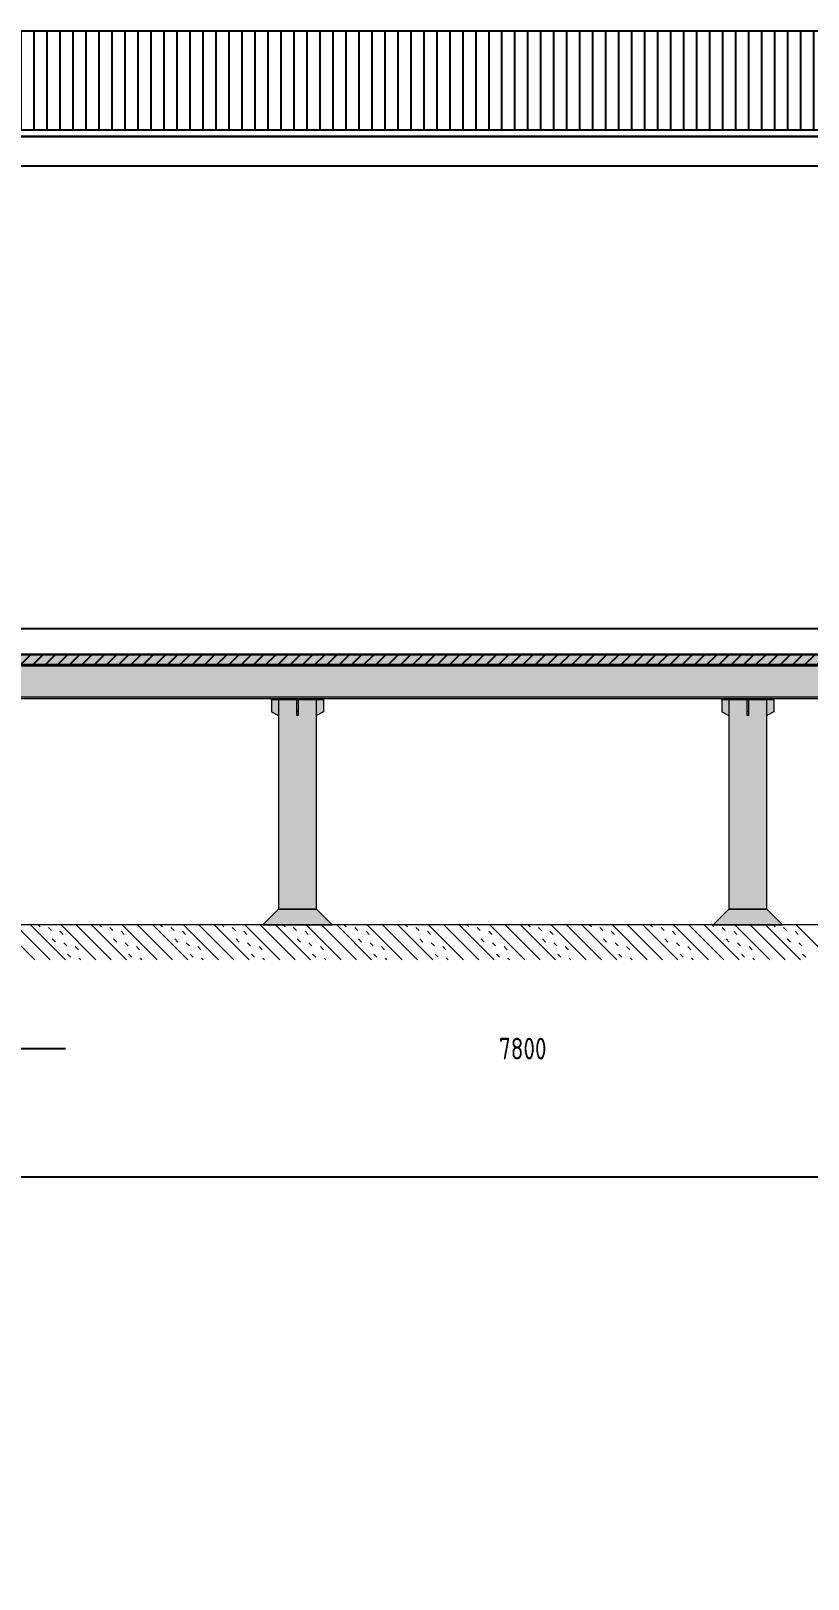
# Model space of a CAD drawing. Header units: millimetres. Extents: x 0 to 1680, y 0 to 594.
# Drawn here: x 1378.1 to 1467.8, y 0 to 178.8 of the extents above; entities that cross this region are included whole.
import ezdxf

# ---------------------------------------------------------------- set-up
doc = ezdxf.new("R2010")
doc.units = ezdxf.units.MM
for name, pattern in [('K5LT32798', [0]), ('K5LT32801', [0]), ('K5LT32802', [0]), ('K5LT32803', [0]), ('K5LT_BASIC', [0]), ('K5LT_THIN', [0])]:
    doc.linetypes.add(name, pattern=pattern)
doc.layers.add('Системный слой', color=7, linetype='Continuous')
doc.styles.add('KDIMTEXTSTYLE', font='GOST_AU.SHX', dxfattribs={"width": 0.96, "oblique": 15, "height": 5})
doc.dimstyles.new('KDIMSTYLE (0.02)', dxfattribs={"dimtxt": 5, "dimasz": 1, "dimexe": 2, "dimexo": 0, "dimgap": 1, "dimtad": 1, "dimlfac": 50, "dimtxsty": 'KDIMTEXTSTYLE', "dimsah": 1, "dimcen": 0, "dimdle": 1, "dimadec": 0, "dimazin": 0, "dimtfac": 0.667, "dimtmove": 0, "dimatfit": 3, "dimfxl": 0, "dimtvp": 1, "dimtolj": 1, "dimtzin": 0, "dimarcsym": 0})

# ---------------------------------------------------------------- blocks, each defined once
blk = doc.blocks.new('U63')
at = {"layer": 'Системный слой', "color": 150, "linetype": 'K5LT_BASIC', "lineweight": 25, "true_color": 0x0080ff}
for p, q in [((1359.69, 106.75), (1359.69, 109.75)), ((1359.69, 109.75), (1510.09, 109.75)), ((1510.09, 109.75), (1510.09, 106.75)), ((1510.09, 106.75), (1359.69, 106.75))]:
    blk.add_line(p, q, dxfattribs=at)
blk = doc.blocks.new('U64')
at = {"layer": 'Системный слой', "color": 150, "linetype": 'K5LT_BASIC', "lineweight": 25, "true_color": 0x0080ff}
for p, q in [((1359.69, 163.15), (1359.69, 166.55)), ((1359.69, 166.55), (1510.09, 166.55)), ((1510.09, 166.55), (1510.09, 163.15)), ((1510.09, 163.15), (1359.69, 163.15))]:
    blk.add_line(p, q, dxfattribs=at)
blk = doc.blocks.new('U782')
at = {"layer": 'Системный слой'}
h = blk.add_hatch(dxfattribs=at)
h.set_pattern_fill('', angle=45, style=0, pattern_type=0)
h.set_pattern_definition([(45, (0, 0), (-0.7071068, 0.7071068), [])])
h.paths.add_polyline_path([(1512.89, 105.55), (1512.89, 106.75), (1356.89, 106.75), (1356.89, 105.55)])
at = {"layer": 'Системный слой', "color": 150, "linetype": 'K5LT_BASIC', "lineweight": 25, "true_color": 0x0080ff}
for p, q in [((1356.89, 105.55), (1356.89, 106.75)), ((1356.89, 106.75), (1512.89, 106.75)), ((1512.89, 105.55), (1356.89, 105.55)), ((1512.89, 106.75), (1512.89, 105.55))]:
    blk.add_line(p, q, dxfattribs=at)
blk = doc.blocks.new('U806')
at = {"layer": 'Системный слой', "color": 7, "linetype": 'K5LT32801', "lineweight": 18}
for p, q in [((1378.56, 71.51), (1374.52, 75.55)), ((1380.33, 71.51), (1376.29, 75.55)), ((1382.1, 71.51), (1378.06, 75.55)), ((1385.63, 71.51), (1381.6, 75.55)), ((1387.4, 71.51), (1383.36, 75.55)), ((1389.17, 71.51), (1385.13, 75.55)), ((1392.7, 71.51), (1388.67, 75.55)), ((1394.47, 71.51), (1390.43, 75.55)), ((1396.24, 71.51), (1392.2, 75.55)), ((1399.78, 71.51), (1395.74, 75.55)), ((1401.54, 71.51), (1397.51, 75.55)), ((1403.31, 71.51), (1399.27, 75.55)), ((1406.85, 71.51), (1402.81, 75.55)), ((1408.61, 71.51), (1404.58, 75.55)), ((1410.38, 71.51), (1406.34, 75.55)), ((1413.92, 71.51), (1409.88, 75.55)), ((1415.69, 71.51), (1411.65, 75.55)), ((1417.45, 71.51), (1413.42, 75.55)), ((1420.99, 71.51), (1416.95, 75.55)), ((1422.76, 71.51), (1418.72, 75.55)), ((1424.52, 71.51), (1420.49, 75.55)), ((1428.06, 71.51), (1424.02, 75.55)), ((1429.83, 71.51), (1425.79, 75.55)), ((1431.6, 71.51), (1427.56, 75.55)), ((1435.13, 71.51), (1431.09, 75.55)), ((1436.9, 71.51), (1432.86, 75.55)), ((1438.67, 71.51), (1434.63, 75.55)), ((1442.2, 71.51), (1438.16, 75.55)), ((1443.97, 71.51), (1439.93, 75.55)), ((1445.74, 71.51), (1441.7, 75.55)), ((1449.27, 71.51), (1445.24, 75.55)), ((1451.04, 71.51), (1447, 75.55)), ((1452.81, 71.51), (1448.77, 75.55)), ((1456.34, 71.51), (1452.31, 75.55)), ((1458.11, 71.51), (1454.07, 75.55)), ((1459.88, 71.51), (1455.84, 75.55)), ((1463.42, 71.51), (1459.38, 75.55)), ((1465.18, 71.51), (1461.15, 75.55)), ((1466.95, 71.51), (1462.91, 75.55)), ((1470.49, 71.51), (1466.45, 75.55))]:
    blk.add_line(p, q, dxfattribs=at)
at = {"layer": 'Системный слой', "color": 7, "linetype": 'K5LT32802', "lineweight": 18}
for p, q in [((1379.18, 75.32), (1378.94, 75.55)), ((1380.5, 74.88), (1380.15, 75.23)), ((1386.25, 75.32), (1386.02, 75.55)), ((1387.57, 74.88), (1387.22, 75.23)), ((1393.32, 75.32), (1393.09, 75.55)), ((1394.64, 74.88), (1394.29, 75.23)), ((1400.39, 75.32), (1400.16, 75.55)), ((1401.72, 74.88), (1401.36, 75.23)), ((1407.46, 75.32), (1407.23, 75.55)), ((1408.79, 74.88), (1408.43, 75.23)), ((1414.53, 75.32), (1414.3, 75.55)), ((1415.86, 74.88), (1415.5, 75.23)), ((1421.6, 75.32), (1421.37, 75.55)), ((1422.93, 74.88), (1422.57, 75.23)), ((1428.67, 75.32), (1428.44, 75.55)), ((1430, 74.88), (1429.65, 75.23)), ((1435.74, 75.32), (1435.51, 75.55)), ((1437.07, 74.88), (1436.72, 75.23)), ((1442.82, 75.32), (1442.58, 75.55)), ((1444.14, 74.88), (1443.79, 75.23)), ((1449.89, 75.32), (1449.65, 75.55)), ((1451.21, 74.88), (1450.86, 75.23)), ((1456.96, 75.32), (1456.73, 75.55)), ((1458.28, 74.88), (1457.93, 75.23)), ((1464.03, 75.32), (1463.8, 75.55)), ((1465.35, 74.88), (1465, 75.23)), ((1380.94, 73.55), (1380.59, 73.91)), ((1381.83, 74.44), (1381.47, 74.79)), ((1382.27, 73.11), (1381.92, 73.46)), ((1388.02, 73.55), (1387.66, 73.91)), ((1388.9, 74.44), (1388.55, 74.79)), ((1389.34, 73.11), (1388.99, 73.46)), ((1395.09, 73.55), (1394.73, 73.91)), ((1395.97, 74.44), (1395.62, 74.79)), ((1396.41, 73.11), (1396.06, 73.46)), ((1402.16, 73.55), (1401.8, 73.91)), ((1403.04, 74.44), (1402.69, 74.79)), ((1403.48, 73.11), (1403.13, 73.46)), ((1409.23, 73.55), (1408.87, 73.91)), ((1410.11, 74.44), (1409.76, 74.79)), ((1410.55, 73.11), (1410.2, 73.46)), ((1416.3, 73.55), (1415.95, 73.91)), ((1417.18, 74.44), (1416.83, 74.79)), ((1417.63, 73.11), (1417.27, 73.46)), ((1423.37, 73.55), (1423.02, 73.91)), ((1424.25, 74.44), (1423.9, 74.79)), ((1424.7, 73.11), (1424.34, 73.46)), ((1430.44, 73.55), (1430.09, 73.91)), ((1431.33, 74.44), (1430.97, 74.79)), ((1431.77, 73.11), (1431.41, 73.46)), ((1437.51, 73.55), (1437.16, 73.91)), ((1438.4, 74.44), (1438.04, 74.79)), ((1438.84, 73.11), (1438.48, 73.46)), ((1444.58, 73.55), (1444.23, 73.91)), ((1445.47, 74.44), (1445.11, 74.79)), ((1445.91, 73.11), (1445.56, 73.46)), ((1451.65, 73.55), (1451.3, 73.91)), ((1452.54, 74.44), (1452.19, 74.79)), ((1452.98, 73.11), (1452.63, 73.46)), ((1458.73, 73.55), (1458.37, 73.91)), ((1459.61, 74.44), (1459.26, 74.79)), ((1460.05, 73.11), (1459.7, 73.46)), ((1465.8, 73.55), (1465.44, 73.91)), ((1466.68, 74.44), (1466.33, 74.79)), ((1467.12, 73.11), (1466.77, 73.46)), ((1382.71, 71.79), (1382.36, 72.14)), ((1383.6, 72.67), (1383.24, 73.02)), ((1383.87, 71.51), (1383.68, 71.7)), ((1389.78, 71.79), (1389.43, 72.14)), ((1390.67, 72.67), (1390.31, 73.02)), ((1390.94, 71.51), (1390.76, 71.7)), ((1396.85, 71.79), (1396.5, 72.14)), ((1397.74, 72.67), (1397.38, 73.02)), ((1398.01, 71.51), (1397.83, 71.7)), ((1403.93, 71.79), (1403.57, 72.14)), ((1404.81, 72.67), (1404.46, 73.02)), ((1405.08, 71.51), (1404.9, 71.7)), ((1411, 71.79), (1410.64, 72.14)), ((1411.88, 72.67), (1411.53, 73.02)), ((1412.15, 71.51), (1411.97, 71.7)), ((1418.07, 71.79), (1417.71, 72.14)), ((1418.95, 72.67), (1418.6, 73.02)), ((1419.22, 71.51), (1419.04, 71.7)), ((1425.14, 71.79), (1424.78, 72.14)), ((1426.02, 72.67), (1425.67, 73.02)), ((1426.29, 71.51), (1426.11, 71.7)), ((1432.21, 71.79), (1431.86, 72.14)), ((1433.09, 72.67), (1432.74, 73.02)), ((1433.36, 71.51), (1433.18, 71.7)), ((1439.28, 71.79), (1438.93, 72.14)), ((1440.16, 72.67), (1439.81, 73.02)), ((1440.43, 71.51), (1440.25, 71.7)), ((1446.35, 71.79), (1446, 72.14)), ((1447.24, 72.67), (1446.88, 73.02)), ((1447.51, 71.51), (1447.32, 71.7)), ((1453.42, 71.79), (1453.07, 72.14)), ((1454.31, 72.67), (1453.95, 73.02)), ((1454.58, 71.51), (1454.39, 71.7)), ((1460.49, 71.79), (1460.14, 72.14)), ((1461.38, 72.67), (1461.02, 73.02)), ((1461.65, 71.51), (1461.47, 71.7)), ((1467.56, 71.79), (1467.21, 72.14))]:
    blk.add_line(p, q, dxfattribs=at)
blk = doc.blocks.new('U807')
at = {"layer": 'Системный слой', "color": 7, "linetype": 'K5LT32803', "lineweight": 18}
for p, q in [((1581.62, 105.55), (1373.4, 105.55)), ((1442.77, 105.4), (939.24, 105.4)), ((1581.62, 105.4), (1442.77, 105.4)), ((1442.77, 101.83), (939.24, 101.83)), ((939.24, 101.67), (1442.77, 101.67)), ((1581.89, 101.83), (1442.77, 101.83)), ((1442.77, 101.67), (1581.62, 101.67))]:
    blk.add_line(p, q, dxfattribs=at)
blk = doc.blocks.new('U814')
at = {"layer": 'Системный слой', "color": 7, "linetype": 'K5LT32803', "lineweight": 18}
for p, q in [((1457.89, 101.51), (1457.89, 100.13)), ((1457.89, 100.13), (1458.7, 99.72)), ((1460.97, 100.13), (1460.81, 100.13)), ((1463.89, 100.13), (1463.08, 99.72)), ((1463.89, 101.51), (1463.89, 100.13)), ((1458.7, 77.36), (1456.89, 75.55)), ((1463.08, 77.36), (1458.7, 77.36)), ((1464.89, 75.55), (1463.08, 77.36)), ((1456.89, 75.55), (1464.89, 75.55))]:
    blk.add_line(p, q, dxfattribs=at)
at = {"layer": 'Системный слой', "color": 7, "linetype": 'K5LT32798', "lineweight": 18}
for points in [[(1463.89, 101.51), (1457.89, 101.51), (1457.89, 101.67), (1463.89, 101.67)], [(1463.08, 101.51), (1458.7, 101.51), (1458.7, 77.36), (1463.08, 77.36)], [(1460.97, 99.72), (1460.81, 99.72), (1460.81, 101.51), (1460.97, 101.51)]]:
    blk.add_lwpolyline(points, close=True, dxfattribs=at)
blk = doc.blocks.new('U815')
at = {"layer": 'Системный слой', "color": 7, "linetype": 'K5LT32803', "lineweight": 18}
for p, q in [((1405.89, 101.51), (1405.89, 100.13)), ((1405.89, 100.13), (1406.7, 99.72)), ((1408.97, 100.13), (1408.81, 100.13)), ((1411.89, 100.13), (1411.08, 99.72)), ((1411.89, 101.51), (1411.89, 100.13)), ((1406.7, 77.36), (1404.89, 75.55)), ((1411.08, 77.36), (1406.7, 77.36)), ((1412.89, 75.55), (1411.08, 77.36)), ((1404.89, 75.55), (1412.89, 75.55))]:
    blk.add_line(p, q, dxfattribs=at)
at = {"layer": 'Системный слой', "color": 7, "linetype": 'K5LT32798', "lineweight": 18}
for points in [[(1411.89, 101.51), (1405.89, 101.51), (1405.89, 101.67), (1411.89, 101.67)], [(1411.08, 101.51), (1406.7, 101.51), (1406.7, 77.36), (1411.08, 77.36)], [(1408.97, 99.72), (1408.81, 99.72), (1408.81, 101.51), (1408.97, 101.51)]]:
    blk.add_lwpolyline(points, close=True, dxfattribs=at)
blk = doc.blocks.new('U805')
at = {"layer": 'Системный слой', "true_color": 0xffffff}
blk.add_hatch(color=7, dxfattribs=at).paths.add_polyline_path([(937.89, 101.67), (1581.89, 101.67), (1581.89, 105.55), (937.89, 105.55)])
h = blk.add_hatch(color=7, dxfattribs=at)
h.paths.add_polyline_path([(1411.08, 99.72), (1411.89, 100.13), (1411.89, 101.51), (1411.08, 101.51)])
h.paths.add_polyline_path([(1411.08, 101.51), (1408.97, 101.51), (1408.97, 99.72), (1408.81, 99.72), (1408.81, 101.51), (1406.7, 101.51), (1406.7, 77.36), (1411.08, 77.36)])
h.paths.add_polyline_path([(1408.84, 101.67), (1408.71, 101.67), (1407.49, 101.67), (1405.89, 101.67), (1405.89, 101.51), (1406.7, 101.51), (1408.81, 101.51), (1408.97, 101.51), (1411.08, 101.51), (1411.89, 101.51), (1411.89, 101.67)])
h.paths.add_polyline_path([(1408.97, 101.51), (1408.81, 101.51), (1408.81, 100.13), (1408.97, 100.13)])
h.paths.add_polyline_path([(1408.97, 100.13), (1408.81, 100.13), (1408.81, 99.72), (1408.97, 99.72)])
h.paths.add_polyline_path([(1405.89, 100.13), (1406.7, 99.72), (1406.7, 101.51), (1405.89, 101.51)])
h.paths.add_polyline_path([(1406.7, 77.36), (1404.89, 75.55), (1412.89, 75.55), (1411.08, 77.36)])
h = blk.add_hatch(color=7, dxfattribs=at)
h.paths.add_polyline_path([(1463.08, 99.72), (1463.89, 100.13), (1463.89, 101.51), (1463.08, 101.51)])
h.paths.add_polyline_path([(1463.08, 101.51), (1460.97, 101.51), (1460.97, 99.72), (1460.81, 99.72), (1460.81, 101.51), (1458.7, 101.51), (1458.7, 77.36), (1463.08, 77.36)])
h.paths.add_polyline_path([(1460.84, 101.67), (1460.71, 101.67), (1459.49, 101.67), (1457.89, 101.67), (1457.89, 101.51), (1458.7, 101.51), (1460.81, 101.51), (1460.97, 101.51), (1463.08, 101.51), (1463.89, 101.51), (1463.89, 101.67)])
h.paths.add_polyline_path([(1460.97, 101.51), (1460.81, 101.51), (1460.81, 100.13), (1460.97, 100.13)])
h.paths.add_polyline_path([(1460.97, 100.13), (1460.81, 100.13), (1460.81, 99.72), (1460.97, 99.72)])
h.paths.add_polyline_path([(1457.89, 100.13), (1458.7, 99.72), (1458.7, 101.51), (1457.89, 101.51)])
h.paths.add_polyline_path([(1458.7, 77.36), (1456.89, 75.55), (1464.89, 75.55), (1463.08, 77.36)])
at = {"layer": 'Системный слой', "color": 7, "linetype": 'K5LT32798', "lineweight": 18}
blk.add_lwpolyline([(1615.93, 75.55), (904.33, 75.55)], dxfattribs=at)
at = {"layer": 'Системный слой'}
for name in ['U807', 'U815', 'U814', 'U806']:
    blk.add_blockref(name, (0, 0), dxfattribs=at)
blk = doc.blocks.new('U829')
at = {"layer": 'Системный слой', "color": 150, "linetype": 'K5LT_BASIC', "lineweight": 25, "true_color": 0x0080ff}
for p, q in [((1356.89, 166.55), (1356.89, 178.75)), ((1356.89, 178.75), (1512.89, 178.75)), ((1512.89, 178.75), (1512.89, 166.55)), ((1512.89, 166.55), (1356.89, 166.55))]:
    blk.add_line(p, q, dxfattribs=at)
blk = doc.blocks.new('U828')
at = {"layer": 'Системный слой'}
h = blk.add_hatch(dxfattribs=at)
h.set_pattern_fill('', angle=90, style=0, pattern_type=0)
h.set_pattern_definition([(90, (0, 0), (-1.5, 9e-17), [])])
h.paths.add_polyline_path([(1512.89, 167.35), (1512.89, 178.75), (1356.89, 178.75), (1356.89, 167.35)])
at = {"layer": 'Системный слой', "color": 150, "linetype": 'K5LT_BASIC', "lineweight": 25, "true_color": 0x0080ff}
blk.add_lwpolyline([(1512.89, 166.55), (1356.89, 166.55), (1356.89, 167.35), (1512.89, 167.35)], close=True, dxfattribs=at)
at = {"layer": 'Системный слой'}
blk.add_blockref('U829', (0, 0), dxfattribs=at)
blk = doc.blocks.new('KDIMARROW_03')
at = {"layer": 'Системный слой', "color": 0, "linetype": 'K5LT_THIN', "lineweight": 13}
for p, q in [((0, 0), (-1, 0)), ((-0.71, -0.71), (0.71, 0.71)), ((0, 0), (1, 0))]:
    blk.add_line(p, q, dxfattribs=at)

msp = doc.modelspace()

# ---------------------------------------------------------------- hatches: boundary and pattern name
at = {"layer": 'Системный слой', "true_color": 0xc0c0c0}
msp.add_hatch(color=9, dxfattribs=at).paths.add_polyline_path([(1512.89369, 106.75307), (1356.89369, 106.75307), (1356.89369, 105.55307), (1512.89369, 105.55307)])

# ---------------------------------------------------------------- block references
at = {"layer": 'Системный слой'}
for name in ['U828', 'U64', 'U63', 'U805', 'U782']:
    msp.add_blockref(name, (0, 0), dxfattribs=at)

# ---------------------------------------------------------------- dimensions: what is measured, and where the dimension line sits
at = {"layer": 'Системный слой', "color": 7}
for base, p1, p2, location in [((1512.89369, 61.24807), (1356.89369, 106.75307), (1512.89369, 107.52944), (1434.89369, 61.24807)), ((1582.89369, 46.45622), (936.89369, 61.24807), (1582.89369, 61.24807), (1259.89369, 46.45622))]:
    msp.add_linear_dim(base=base, p1=p1, p2=p2, location=location, dimstyle='KDIMSTYLE (0.02)', override={"dimexo": 0, "dimpost": '\\H2.5;\\W0.965;\\Q0;<>', "dimblk1": 'KDIMARROW_03', "dimblk2": 'KDIMARROW_03', "dimse1": 0, "dimse2": 0, "dimclrt": 7, "dimtolj": 1}, dxfattribs=at).render()

doc.saveas('drawing.dxf')
